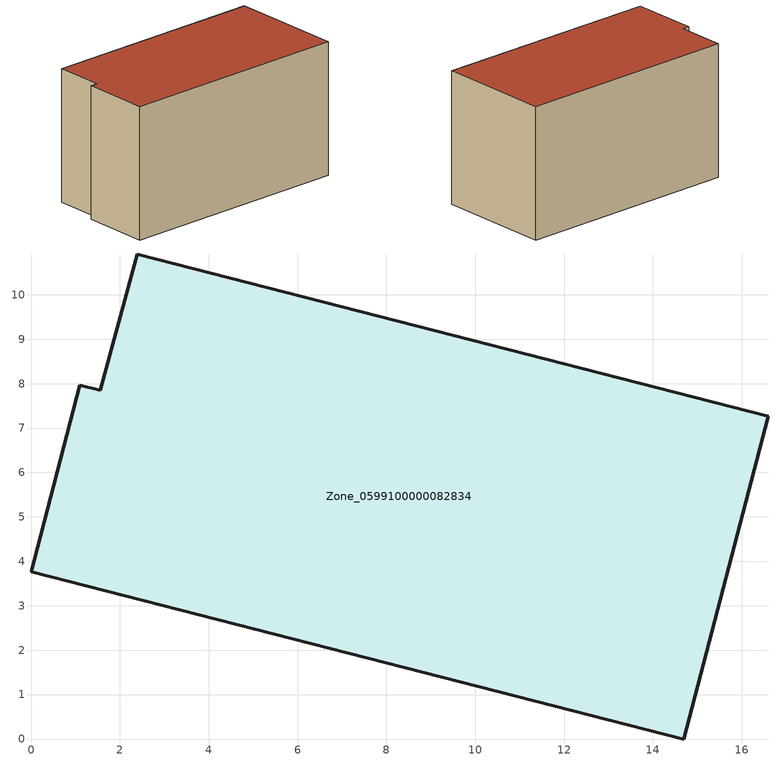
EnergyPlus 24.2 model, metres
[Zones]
Zone_0599100000082834
 floor ground (C_G): 14.69,0 0,3.76 1.1,7.97 1.56,7.85 2.39,10.92 16.6,7.27 z0
 wall outside (C_F): 14.69,0 16.6,7.27 2.39,10.92 1.56,7.85 1.1,7.97 0,3.76 14.69,0 z0:8.6
 roof outside (C_R): 0,3.76 14.69,0 16.6,7.27 2.39,10.92 1.56,7.85 1.1,7.97 z8.6
[BUILDING]
Pand.0599100000082834: North Axis=0; Terrain=City; Loads Convergence Tolerance Value=0.04; Temperature Convergence Tolerance Value=0.4; Solar Distribution=FullExterior; Maximum Number of Warmup Days=25; Minimum Number of Warmup Days=1
[Site:Location]
Rotterdam.The.Hague.AP_ZH_NLD Design_Conditions: Latitude=51.96; Longitude=4.45; Time Zone=1; Elevation=-4.5
[SITE:GROUNDTEMPERATURE:BUILDINGSURFACE]
18, 18, 18, 18, 18, 18, 18, 18, 18, 18, 18, 18
[MATERIAL] Thermal Absorptance=0.9; Solar Absorptance=0.7; Visible Absorptance=0.7
Name | Roughness | Thickness | Conductivity | Density | Specific Heat
G.D.1965 | MediumSmooth | 0.15 | 1 | 540 | 1210
F.D.1965 | Rough | 0.3 | 0.857143 | 1920 | 840
R.D.1965 | MediumRough | 0.2 | 0.08 | 1500 | 1000
[CONSTRUCTION]
C_G: G.D.1965
C_F: F.D.1965
C_R: R.D.1965
[ZONE]
Zone_0599100000082834: Type=1; Multiplier=1; Ceiling Height=Autocalculate; Volume=Autocalculate; Floor Area=autocalculate; Part of Total Floor Area=Yes
[ZONEINFILTRATION:DESIGNFLOWRATE]
Infil_Zone_0599100000082834: Zone or ZoneList or Space or SpaceList=Zone_0599100000082834; Schedule=AlwaysOn; Design Flow Rate Calculation Method=Flow/Area; Flow Rate per Floor Area=0.0042; Constant Term Coefficient=1; Temperature Term Coefficient=0; Velocity Term Coefficient=0; Velocity Squared Term Coefficient=0
[HVACTEMPLATE:ZONE:IDEALLOADSAIRSYSTEM]
Zone_0599100000082834: Maximum Heating Supply Air Temperature=50; Minimum Cooling Supply Air Temperature=13; Maximum Heating Supply Air Humidity Ratio=0.0156; Minimum Cooling Supply Air Humidity Ratio=0.0077; Heating Limit=NoLimit; Cooling Limit=NoLimit; Dehumidification Control Type=ConstantSensibleHeatRatio; Cooling Sensible Heat Ratio=0.7; Dehumidification Setpoint=60; Humidification Control Type=None; Humidification Setpoint=30; Outdoor Air Method=None; Outdoor Air Flow Rate per Person=0.00944; Outdoor Air Flow Rate per Zone Floor Area=0; Outdoor Air Flow Rate per Zone=0; Demand Controlled Ventilation Type=None; Outdoor Air Economizer Type=NoEconomizer; Heat Recovery Type=None; Sensible Heat Recovery Effectiveness=0.7; Latent Heat Recovery Effectiveness=0.65
[ZONECONTROL:THERMOSTAT]
ThermostatControl_Zone_0599100000082834: Zone or ZoneList=Zone_0599100000082834; Control Type Schedule=DualSetpointControlType; Control 1=Thermostat_Zone_0599100000082834; Temperature Difference Between Cutout And Setpoint=0
[THERMOSTATSETPOINT:DUALSETPOINT]
Thermostat_Zone_0599100000082834: Heating Setpoint Temperature Schedule=HeatingSetpoint_Zone_0599100000082834; Cooling Setpoint Temperature Schedule=CoolingSetpoint_Zone_0599100000082834
[SCHEDULE:COMPACT]
HeatingSetpoint_Zone_0599100000082834: Through: 12/31, For: AllDays, Until: 24:00, 21
CoolingSetpoint_Zone_0599100000082834: Through: 12/31, For: AllDays, Until: 24:00, 24
DualSetpointControlType: Through: 12/31, For: AllDays, Until: 24:00, 4
AlwaysOn: Through: 12/31, For: AllDays, Until: 24:00, 1
